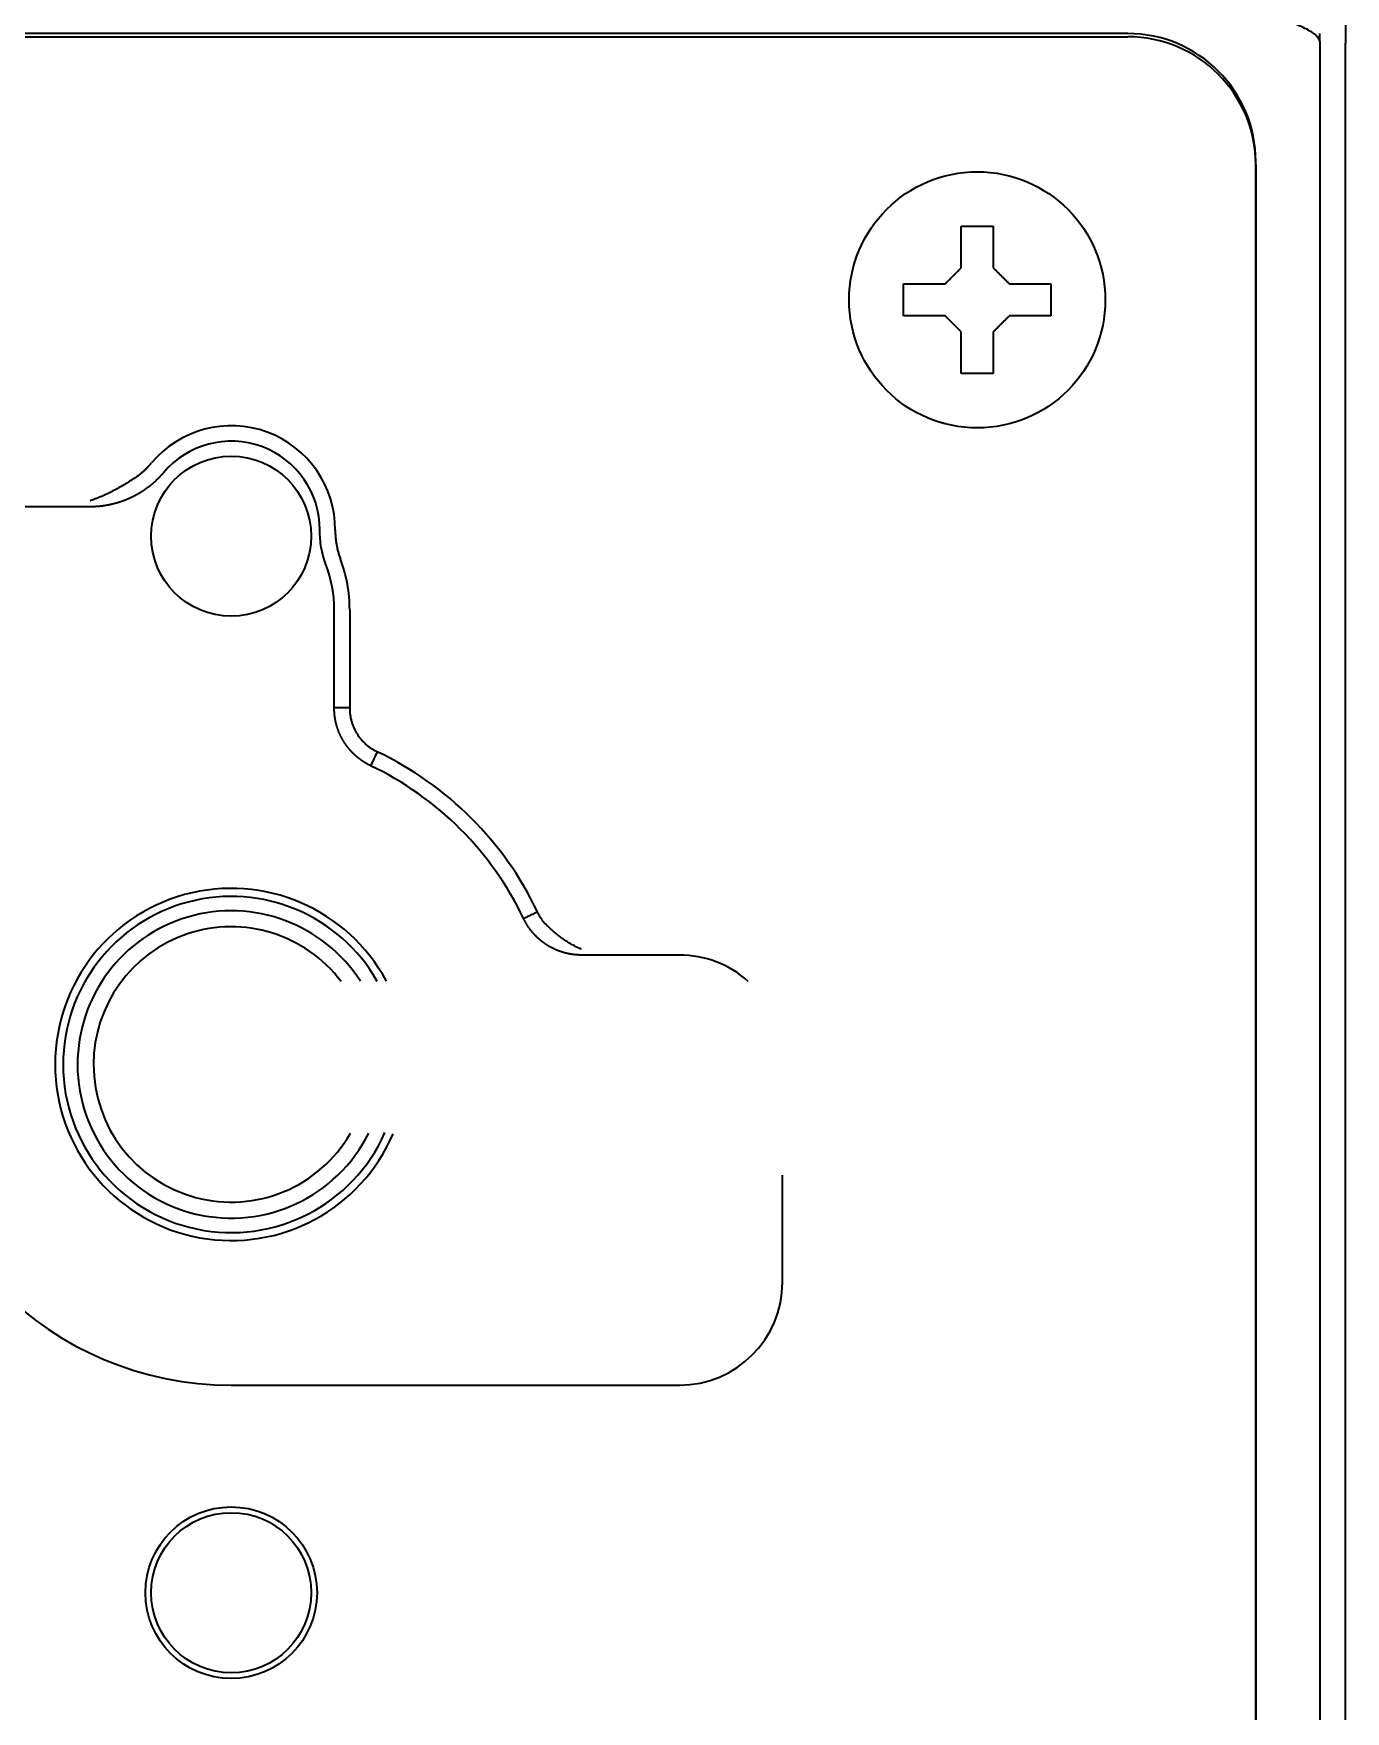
# Model space of a CAD drawing. Extents: x -760 to 4209, y 5795 to 10328.
# Drawn here: x 2669.9 to 2710.9, y 10104.2 to 10156.6 of the extents above; entities that cross this region are included whole.
import ezdxf

# ---------------------------------------------------------------- set-up
doc = ezdxf.new("R2010")
doc.units = 0
doc.header["$LTSCALE"] = 5
doc.layers.add('1', color=7, linetype='CONTINUOUS', true_color=0xffffff)

msp = doc.modelspace()

# ---------------------------------------------------------------- linework, layer by layer
at = {"layer": '1', "color": 7, "linetype": 'Continuous', "lineweight": 35}
for p, q in [((2710.855, 10158.322), (2710.855, 10156.322)), ((2645.054, 10156.522), (2704.055, 10156.522)), ((2704.055, 10156.622), (2649.555, 10156.622)), ((2710.055, 10156.372), (2710.055, 10156.622)), ((2710.055, 10156.372), (2710.055, 9177.522)), ((2710.855, 9502.343), (2710.855, 10156.322)), ((2708.055, 10065.019), (2708.055, 10152.622)), ((2708.055, 10152.522), (2708.055, 10066.521)), ((2697.055, 10148.304), (2697.055, 10148.804)), ((2701.655, 10148.804), (2701.655, 10148.304)), ((2697.055, 10147.804), (2697.055, 10148.304)), ((2701.655, 10148.304), (2701.655, 10147.804)), ((2671.646, 10141.839), (2669.055, 10141.839)), ((2679.272, 10135.558), (2679.272, 10138.622)), ((2679.755, 10138.622), (2679.755, 10135.558)), ((2690.055, 10127.839), (2686.991, 10127.839)), ((2693.272, 10117.622), (2693.272, 10120.968)), ((2676.055, 10114.404), (2690.055, 10114.404))]:
    msp.add_line(p, q, dxfattribs=at)
for centre, radius in [((2699.355, 10148.304), 4), ((2676.055, 10140.922), 2.5), ((2676.055, 10107.922), 2.68), ((2676.055, 10107.922), 2.5)]:
    msp.add_circle(centre, radius, dxfattribs=at)
for centre, radius, start, end in [((2704.055, 10152.622), 4, 0, 90), ((2704.055, 10152.622), 4, 0, 90), ((2704.055, 10152.622), 4, 0, 90), ((2704.055, 10152.522), 4, 0, 90), ((2676.055, 10141.122), 3.25, 359.7251, 139.876), ((2676.055, 10141.122), 2.767, 359.7251, 139.876), ((2675.255, 10138.622), 4.017, 0, 20.6344), ((2675.255, 10138.622), 4.5, 0, 20.6344), ((2676.055, 10124.622), 10.117, 25.5003, 64.4997), ((2676.055, 10124.622), 10.6, 25.5003, 64.4997), ((2676.055, 10124.422), 5.5, 28.17, 336.8025), ((2676.055, 10124.42), 5.25, 29.6437, 180), ((2676.055, 10124.422), 4.8, 32.7712, 180), ((2676.055, 10124.422), 4.3, 37.0575, 180), ((2690.055, 10124.622), 3.217, 48.1289, 90), ((2676.055, 10124.622), 10.217, 180, 270), ((2676.055, 10124.42), 5.25, 180, 336.1669), ((2676.055, 10124.422), 4.8, 180, 333.4556), ((2676.055, 10124.422), 4.3, 180, 330.0356), ((2690.055, 10117.622), 3.217, 270, 0)]:
    msp.add_arc(centre, radius, start, end, dxfattribs=at)
for points, knots in [([(2710.049, 10156.395), (2710.04, 10156.432), (2710.02, 10156.469), (2709.961, 10156.543), (2709.921, 10156.58), (2709.823, 10156.653), (2709.765, 10156.69), (2709.631, 10156.764), (2709.556, 10156.801), (2709.392, 10156.875), (2709.303, 10156.912), (2709.113, 10156.985), (2709.013, 10157.022), (2708.805, 10157.096), (2708.698, 10157.133), (2708.478, 10157.207), (2708.367, 10157.244), (2708.255, 10157.281)], [0, 0, 0, 0, 0.125, 0.125, 0.25, 0.25, 0.375, 0.375, 0.5, 0.5, 0.625, 0.625, 0.75, 0.75, 0.875, 0.875, 1, 1, 1, 1]), ([(2710.055, 10156.372), (2710.055, 10156.372), (2710.055, 10156.373), (2710.053, 10156.377), (2710.052, 10156.384), (2710.05, 10156.392), (2710.049, 10156.395)], [0, 0, 0, 0, 0.253656, 0.505818, 0.755049, 1, 1, 1, 1]), ([(2699.855, 10150.604), (2699.855, 10150.401), (2699.855, 10150.191), (2699.855, 10149.866), (2699.855, 10149.756), (2699.855, 10149.533), (2699.855, 10149.419), (2699.855, 10149.304)], [0, 0, 0, 0, 0.5, 0.5, 0.75, 0.75, 1, 1, 1, 1]), ([(2697.055, 10148.804), (2697.258, 10148.804), (2697.468, 10148.804), (2697.793, 10148.804), (2697.903, 10148.804), (2698.126, 10148.804), (2698.24, 10148.804), (2698.355, 10148.804)], [0, 0, 0, 0, 0.5, 0.5, 0.75, 0.75, 1, 1, 1, 1]), ([(2698.855, 10146.004), (2698.855, 10146.207), (2698.855, 10146.417), (2698.855, 10146.742), (2698.855, 10146.852), (2698.855, 10147.075), (2698.855, 10147.189), (2698.855, 10147.304)], [0, 0, 0, 0, 0.5, 0.5, 0.75, 0.75, 1, 1, 1, 1]), ([(2701.655, 10147.804), (2701.452, 10147.804), (2701.242, 10147.804), (2700.917, 10147.804), (2700.807, 10147.804), (2700.584, 10147.804), (2700.47, 10147.804), (2700.355, 10147.804)], [0, 0, 0, 0, 0.5, 0.5, 0.75, 0.75, 1, 1, 1, 1]), ([(2673.939, 10142.905), (2673.933, 10142.898), (2673.921, 10142.884), (2673.903, 10142.864), (2673.885, 10142.844), (2673.867, 10142.823), (2673.849, 10142.803), (2673.83, 10142.783), (2673.812, 10142.764), (2673.793, 10142.744), (2673.774, 10142.725), (2673.755, 10142.706), (2673.735, 10142.687), (2673.716, 10142.668), (2673.696, 10142.649), (2673.676, 10142.631), (2673.656, 10142.612), (2673.635, 10142.594), (2673.615, 10142.576), (2673.594, 10142.558), (2673.574, 10142.541), (2673.553, 10142.523), (2673.532, 10142.506), (2673.511, 10142.489), (2673.489, 10142.472), (2673.468, 10142.456), (2673.446, 10142.439), (2673.424, 10142.423), (2673.402, 10142.407), (2673.38, 10142.391), (2673.358, 10142.376), (2673.335, 10142.36), (2673.313, 10142.345), (2673.29, 10142.33), (2673.267, 10142.315), (2673.245, 10142.301), (2673.221, 10142.286), (2673.198, 10142.272), (2673.175, 10142.258), (2673.151, 10142.244), (2673.128, 10142.231), (2673.104, 10142.218), (2673.08, 10142.204), (2673.056, 10142.191), (2673.032, 10142.179), (2673.008, 10142.166), (2672.984, 10142.154), (2672.96, 10142.142), (2672.935, 10142.13), (2672.911, 10142.119), (2672.886, 10142.107), (2672.861, 10142.096), (2672.836, 10142.085), (2672.811, 10142.075), (2672.786, 10142.064), (2672.761, 10142.054), (2672.736, 10142.044), (2672.71, 10142.034), (2672.685, 10142.025), (2672.659, 10142.015), (2672.633, 10142.006), (2672.608, 10141.998), (2672.582, 10141.989), (2672.556, 10141.981), (2672.53, 10141.972), (2672.504, 10141.965), (2672.478, 10141.957), (2672.452, 10141.949), (2672.426, 10141.942), (2672.399, 10141.935), (2672.373, 10141.929), (2672.347, 10141.922), (2672.32, 10141.916), (2672.294, 10141.91), (2672.267, 10141.904), (2672.24, 10141.899), (2672.214, 10141.893), (2672.187, 10141.888), (2672.16, 10141.884), (2672.134, 10141.879), (2672.107, 10141.875), (2672.08, 10141.871), (2672.053, 10141.867), (2672.026, 10141.863), (2671.999, 10141.86), (2671.972, 10141.857), (2671.945, 10141.854), (2671.918, 10141.851), (2671.891, 10141.849), (2671.864, 10141.847), (2671.836, 10141.845), (2671.809, 10141.844), (2671.782, 10141.842), (2671.755, 10141.841), (2671.728, 10141.84), (2671.701, 10141.84), (2671.673, 10141.839), (2671.655, 10141.839), (2671.646, 10141.839)], [0, 0, 0, 0, 0.010416, 0.020832, 0.031248, 0.041665, 0.052081, 0.062497, 0.072913, 0.083329, 0.093746, 0.104162, 0.114578, 0.124994, 0.13541, 0.145827, 0.156243, 0.166659, 0.177075, 0.187491, 0.197908, 0.208324, 0.21874, 0.229156, 0.239573, 0.249989, 0.260405, 0.270822, 0.281238, 0.291654, 0.302071, 0.312487, 0.322903, 0.33332, 0.343736, 0.354152, 0.364569, 0.374985, 0.385401, 0.395818, 0.406234, 0.416651, 0.427067, 0.437484, 0.4479, 0.458317, 0.468733, 0.47915, 0.489566, 0.499983, 0.510399, 0.520816, 0.531233, 0.541649, 0.552066, 0.562482, 0.572899, 0.583316, 0.593733, 0.604149, 0.614566, 0.624983, 0.635399, 0.645816, 0.656233, 0.66665, 0.677067, 0.687484, 0.697901, 0.708317, 0.718734, 0.729151, 0.739568, 0.749985, 0.760402, 0.770819, 0.781236, 0.791653, 0.802071, 0.812488, 0.822905, 0.833322, 0.843739, 0.854156, 0.864574, 0.874991, 0.885408, 0.895825, 0.906243, 0.91666, 0.927078, 0.937495, 0.947912, 0.95833, 0.968747, 0.979165, 0.989582, 1, 1, 1, 1]), ([(2673.048, 10142.747), (2672.992, 10142.709), (2672.936, 10142.672), (2672.823, 10142.6), (2672.766, 10142.565), (2672.652, 10142.496), (2672.594, 10142.462), (2672.479, 10142.397), (2672.363, 10142.333), (2672.246, 10142.274), (2672.128, 10142.218), (2672.069, 10142.191), (2671.95, 10142.14), (2671.89, 10142.115), (2671.801, 10142.081), (2671.771, 10142.07), (2671.725, 10142.053), (2671.71, 10142.048), (2671.688, 10142.04), (2671.68, 10142.037), (2671.671, 10142.034), (2671.668, 10142.033), (2671.665, 10142.032), (2671.663, 10142.031), (2671.662, 10142.031), (2671.657, 10142.029), (2671.654, 10142.028), (2671.65, 10142.027)], [0, 0, 0, 0, 0.125, 0.125, 0.25, 0.25, 0.375, 0.375, 0.5, 0.625, 0.625, 0.75, 0.75, 0.875, 0.875, 0.9375, 0.9375, 0.96875, 0.96875, 0.984375, 0.984375, 0.988281, 0.990234, 0.990234, 0.992187, 0.992187, 1, 1, 1, 1]), ([(2679.015, 10140.038), (2678.95, 10140.208), (2678.902, 10140.385), (2678.837, 10140.744), (2678.822, 10140.926), (2678.822, 10141.108)], [0, 0, 0, 0, 0.5, 0.5, 1, 1, 1, 1]), ([(2680.411, 10133.754), (2680.404, 10133.757), (2680.39, 10133.764), (2680.369, 10133.774), (2680.348, 10133.785), (2680.327, 10133.796), (2680.306, 10133.807), (2680.286, 10133.819), (2680.266, 10133.83), (2680.245, 10133.842), (2680.225, 10133.854), (2680.206, 10133.867), (2680.186, 10133.879), (2680.166, 10133.892), (2680.147, 10133.905), (2680.127, 10133.918), (2680.108, 10133.932), (2680.089, 10133.946), (2680.07, 10133.96), (2680.052, 10133.974), (2680.033, 10133.988), (2680.015, 10134.003), (2679.997, 10134.018), (2679.979, 10134.033), (2679.961, 10134.048), (2679.943, 10134.064), (2679.926, 10134.079), (2679.909, 10134.095), (2679.892, 10134.111), (2679.875, 10134.127), (2679.858, 10134.144), (2679.842, 10134.161), (2679.825, 10134.177), (2679.809, 10134.194), (2679.793, 10134.212), (2679.778, 10134.229), (2679.762, 10134.247), (2679.747, 10134.265), (2679.732, 10134.282), (2679.717, 10134.301), (2679.702, 10134.319), (2679.688, 10134.337), (2679.674, 10134.356), (2679.66, 10134.375), (2679.646, 10134.394), (2679.633, 10134.413), (2679.619, 10134.432), (2679.606, 10134.452), (2679.593, 10134.471), (2679.581, 10134.491), (2679.568, 10134.511), (2679.556, 10134.531), (2679.544, 10134.551), (2679.533, 10134.571), (2679.521, 10134.592), (2679.51, 10134.613), (2679.499, 10134.633), (2679.488, 10134.654), (2679.478, 10134.675), (2679.468, 10134.696), (2679.458, 10134.717), (2679.448, 10134.739), (2679.438, 10134.76), (2679.429, 10134.782), (2679.42, 10134.803), (2679.411, 10134.825), (2679.403, 10134.847), (2679.395, 10134.869), (2679.387, 10134.891), (2679.379, 10134.913), (2679.372, 10134.935), (2679.365, 10134.958), (2679.358, 10134.98), (2679.351, 10135.002), (2679.345, 10135.025), (2679.339, 10135.048), (2679.333, 10135.07), (2679.327, 10135.093), (2679.322, 10135.116), (2679.317, 10135.139), (2679.312, 10135.162), (2679.307, 10135.185), (2679.303, 10135.208), (2679.299, 10135.231), (2679.296, 10135.254), (2679.292, 10135.277), (2679.289, 10135.301), (2679.286, 10135.324), (2679.284, 10135.347), (2679.281, 10135.37), (2679.279, 10135.394), (2679.277, 10135.417), (2679.276, 10135.441), (2679.275, 10135.464), (2679.274, 10135.487), (2679.273, 10135.511), (2679.273, 10135.534), (2679.272, 10135.55), (2679.272, 10135.558)], [0, 0, 0, 0, 0.010418, 0.020835, 0.031252, 0.04167, 0.052087, 0.062504, 0.072921, 0.083338, 0.093755, 0.104172, 0.114589, 0.125006, 0.135423, 0.145839, 0.156256, 0.166673, 0.177089, 0.187506, 0.197922, 0.208339, 0.218755, 0.229171, 0.239588, 0.250004, 0.26042, 0.270837, 0.281253, 0.291669, 0.302085, 0.312501, 0.322917, 0.333334, 0.34375, 0.354166, 0.364582, 0.374998, 0.385414, 0.39583, 0.406246, 0.416662, 0.427078, 0.437494, 0.44791, 0.458326, 0.468742, 0.479158, 0.489574, 0.49999, 0.510406, 0.520822, 0.531238, 0.541654, 0.55207, 0.562486, 0.572902, 0.583319, 0.593735, 0.604151, 0.614567, 0.624983, 0.6354, 0.645816, 0.656232, 0.666649, 0.677065, 0.687481, 0.697898, 0.708314, 0.718731, 0.729148, 0.739564, 0.749981, 0.760398, 0.770814, 0.781231, 0.791648, 0.802065, 0.812482, 0.822899, 0.833316, 0.843733, 0.854151, 0.864568, 0.874985, 0.885403, 0.89582, 0.906238, 0.916656, 0.927073, 0.937491, 0.947909, 0.958327, 0.968745, 0.979163, 0.989582, 1, 1, 1, 1]), ([(2686.991, 10127.839), (2686.983, 10127.839), (2686.967, 10127.839), (2686.944, 10127.84), (2686.921, 10127.84), (2686.897, 10127.841), (2686.874, 10127.843), (2686.85, 10127.844), (2686.827, 10127.846), (2686.804, 10127.848), (2686.78, 10127.85), (2686.757, 10127.853), (2686.734, 10127.856), (2686.711, 10127.859), (2686.687, 10127.862), (2686.664, 10127.866), (2686.641, 10127.87), (2686.618, 10127.874), (2686.595, 10127.879), (2686.572, 10127.884), (2686.549, 10127.889), (2686.526, 10127.894), (2686.504, 10127.899), (2686.481, 10127.905), (2686.458, 10127.911), (2686.436, 10127.918), (2686.413, 10127.924), (2686.391, 10127.931), (2686.369, 10127.939), (2686.346, 10127.946), (2686.324, 10127.954), (2686.302, 10127.962), (2686.28, 10127.97), (2686.258, 10127.978), (2686.237, 10127.987), (2686.215, 10127.996), (2686.193, 10128.005), (2686.172, 10128.015), (2686.151, 10128.024), (2686.129, 10128.034), (2686.108, 10128.045), (2686.087, 10128.055), (2686.066, 10128.066), (2686.046, 10128.077), (2686.025, 10128.088), (2686.005, 10128.099), (2685.984, 10128.111), (2685.964, 10128.123), (2685.944, 10128.135), (2685.924, 10128.148), (2685.905, 10128.16), (2685.885, 10128.173), (2685.865, 10128.186), (2685.846, 10128.199), (2685.827, 10128.213), (2685.808, 10128.227), (2685.789, 10128.241), (2685.771, 10128.255), (2685.752, 10128.269), (2685.734, 10128.284), (2685.716, 10128.299), (2685.698, 10128.314), (2685.68, 10128.329), (2685.662, 10128.345), (2685.645, 10128.36), (2685.628, 10128.376), (2685.611, 10128.392), (2685.594, 10128.408), (2685.577, 10128.425), (2685.561, 10128.442), (2685.544, 10128.459), (2685.528, 10128.476), (2685.512, 10128.493), (2685.497, 10128.51), (2685.481, 10128.528), (2685.466, 10128.546), (2685.451, 10128.564), (2685.436, 10128.582), (2685.422, 10128.6), (2685.407, 10128.619), (2685.393, 10128.637), (2685.379, 10128.656), (2685.365, 10128.675), (2685.352, 10128.694), (2685.338, 10128.713), (2685.325, 10128.733), (2685.312, 10128.753), (2685.3, 10128.772), (2685.287, 10128.792), (2685.275, 10128.812), (2685.263, 10128.832), (2685.252, 10128.853), (2685.24, 10128.873), (2685.229, 10128.894), (2685.218, 10128.915), (2685.207, 10128.935), (2685.197, 10128.956), (2685.19, 10128.97), (2685.187, 10128.977)], [0, 0, 0, 0, 0.010418, 0.020837, 0.031255, 0.041673, 0.052091, 0.062509, 0.072927, 0.083344, 0.093762, 0.10418, 0.114597, 0.125015, 0.135432, 0.145849, 0.156267, 0.166684, 0.177101, 0.187518, 0.197935, 0.208352, 0.218769, 0.229186, 0.239602, 0.250019, 0.260436, 0.270853, 0.281269, 0.291686, 0.302102, 0.312519, 0.322935, 0.333352, 0.343768, 0.354184, 0.3646, 0.375017, 0.385433, 0.395849, 0.406265, 0.416682, 0.427098, 0.437514, 0.44793, 0.458346, 0.468762, 0.479178, 0.489594, 0.50001, 0.510426, 0.520842, 0.531258, 0.541674, 0.55209, 0.562506, 0.572922, 0.583338, 0.593754, 0.60417, 0.614586, 0.625002, 0.635418, 0.645834, 0.65625, 0.666666, 0.677083, 0.687499, 0.697915, 0.708331, 0.718747, 0.729163, 0.73958, 0.749996, 0.760412, 0.770829, 0.781245, 0.791661, 0.802078, 0.812494, 0.822911, 0.833327, 0.843744, 0.854161, 0.864577, 0.874994, 0.885411, 0.895828, 0.906245, 0.916662, 0.927079, 0.937496, 0.947913, 0.95833, 0.968748, 0.979165, 0.989582, 1, 1, 1, 1]), ([(2686.985, 10128.027), (2686.982, 10128.028), (2686.979, 10128.029), (2686.975, 10128.03), (2686.975, 10128.031), (2686.973, 10128.031), (2686.971, 10128.032), (2686.969, 10128.033), (2686.961, 10128.036), (2686.955, 10128.039), (2686.938, 10128.046), (2686.926, 10128.051), (2686.89, 10128.067), (2686.867, 10128.078), (2686.797, 10128.112), (2686.751, 10128.136), (2686.661, 10128.188), (2686.616, 10128.215), (2686.56, 10128.25), (2686.549, 10128.257), (2686.527, 10128.272), (2686.515, 10128.279), (2686.482, 10128.301), (2686.46, 10128.316), (2686.415, 10128.346), (2686.393, 10128.361), (2686.349, 10128.393), (2686.328, 10128.409), (2686.263, 10128.458), (2686.221, 10128.491), (2686.137, 10128.561), (2686.096, 10128.597), (2686.014, 10128.67), (2685.974, 10128.708), (2685.934, 10128.747)], [0, 0, 0, 0, 0.007813, 0.007813, 0.009766, 0.009766, 0.011719, 0.015625, 0.015625, 0.03125, 0.03125, 0.0625, 0.0625, 0.125, 0.125, 0.25, 0.25, 0.375, 0.375, 0.40625, 0.40625, 0.4375, 0.4375, 0.5, 0.5, 0.5625, 0.5625, 0.625, 0.625, 0.75, 0.75, 0.875, 0.875, 1, 1, 1, 1])]:
    msp.add_open_spline(points, degree=3, knots=knots, dxfattribs=at)
for points, degree in [([(2698.855, 10149.304), (2698.855, 10149.358), (2698.855, 10149.466), (2698.855, 10149.628), (2698.855, 10149.787), (2698.855, 10149.942), (2698.855, 10150.094), (2698.855, 10150.25), (2698.855, 10150.417), (2698.855, 10150.54), (2698.855, 10150.604)], 3), ([(2698.855, 10150.604), (2699.022, 10150.604), (2699.355, 10150.604), (2699.688, 10150.604), (2699.855, 10150.604)], 3), ([(2698.355, 10148.804), (2698.379, 10148.828), (2698.426, 10148.875), (2698.498, 10148.947), (2698.569, 10149.018), (2698.64, 10149.089), (2698.712, 10149.161), (2698.783, 10149.232), (2698.831, 10149.28), (2698.855, 10149.304)], 3), ([(2699.855, 10149.304), (2699.881, 10149.278), (2699.932, 10149.227), (2700.006, 10149.153), (2700.078, 10149.081), (2700.148, 10149.011), (2700.217, 10148.942), (2700.286, 10148.873), (2700.332, 10148.827), (2700.355, 10148.804)], 3), ([(2700.355, 10148.804), (2700.409, 10148.804), (2700.517, 10148.804), (2700.679, 10148.804), (2700.838, 10148.804), (2700.993, 10148.804), (2701.145, 10148.804), (2701.301, 10148.804), (2701.468, 10148.804), (2701.591, 10148.804), (2701.655, 10148.804)], 3), ([(2698.355, 10147.804), (2698.301, 10147.804), (2698.193, 10147.804), (2698.031, 10147.804), (2697.872, 10147.804), (2697.717, 10147.804), (2697.565, 10147.804), (2697.408, 10147.804), (2697.242, 10147.804), (2697.119, 10147.804), (2697.055, 10147.804)], 3), ([(2698.855, 10147.304), (2698.829, 10147.33), (2698.778, 10147.381), (2698.704, 10147.455), (2698.632, 10147.527), (2698.562, 10147.597), (2698.493, 10147.666), (2698.424, 10147.735), (2698.378, 10147.781), (2698.355, 10147.804)], 3), ([(2700.355, 10147.804), (2700.331, 10147.78), (2700.284, 10147.733), (2700.212, 10147.661), (2700.141, 10147.59), (2700.07, 10147.519), (2699.998, 10147.447), (2699.927, 10147.376), (2699.879, 10147.328), (2699.855, 10147.304)], 3), ([(2699.855, 10147.304), (2699.855, 10147.25), (2699.855, 10147.142), (2699.855, 10146.98), (2699.855, 10146.821), (2699.855, 10146.666), (2699.855, 10146.514), (2699.855, 10146.358), (2699.855, 10146.191), (2699.855, 10146.068), (2699.855, 10146.004)], 3), ([(2699.855, 10146.004), (2699.688, 10146.004), (2699.355, 10146.004), (2699.022, 10146.004), (2698.855, 10146.004)], 3), ([(2673.049, 10142.746), (2673.34, 10142.941), (2673.57, 10143.216)], 2), ([(2679.305, 10141.106), (2679.302, 10140.642), (2679.466, 10140.208)], 2), ([(2679.755, 10135.558), (2679.272, 10135.558)], 1), ([(2679.755, 10135.558), (2679.752, 10135.12), (2680.219, 10134.376), (2680.618, 10134.189)], 2), ([(2680.618, 10134.189), (2680.549, 10134.044), (2680.48, 10133.899), (2680.411, 10133.754)], 3), ([(2685.622, 10129.185), (2685.187, 10128.977)], 1), ([(2685.933, 10128.746), (2685.741, 10128.933), (2685.622, 10129.185)], 2)]:
    msp.add_open_spline(points, degree=degree, dxfattribs=at)

doc.saveas('drawing.dxf')
